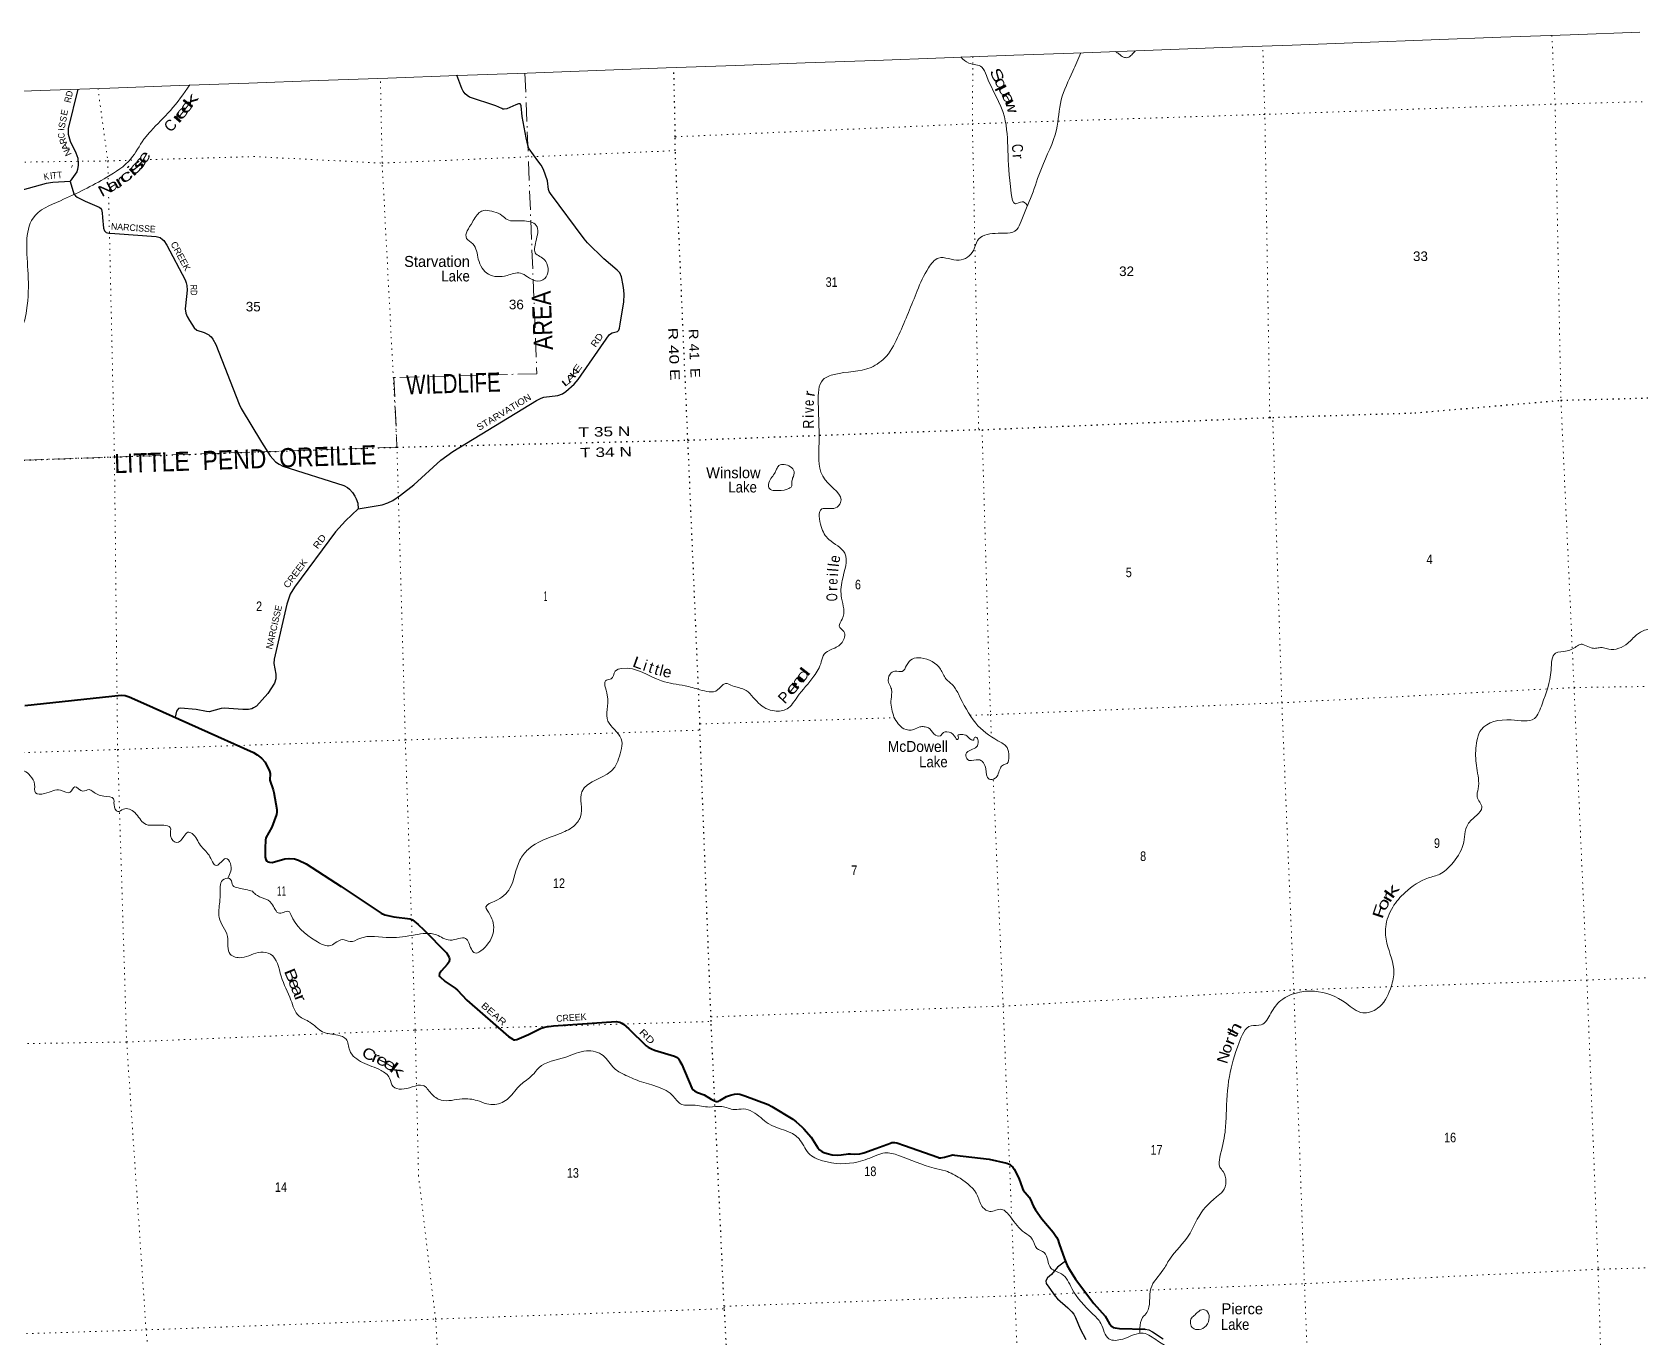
# Model space of a CAD drawing. Header units: feet. Extents: x 733631 to 986127, y 195788 to 388968.
# Drawn here: x 795868 to 825295, y 358896 to 382767 of the extents above; entities that cross this region are included whole.
import ezdxf
from ezdxf.enums import TextEntityAlignment as Align

# ---------------------------------------------------------------- set-up
doc = ezdxf.new("R2010")
doc.units = ezdxf.units.FT
doc.header["$LTSCALE"] = 70
doc.linetypes.add('DOT_DASHED', pattern=[7.7, 5, -1.2, 0.3, -1.2])
doc.linetypes.add('DOTTED', pattern=[1.5, 0.3, -1.2])
for name, color, linetype, lineweight in [('26', 7, 'Continuous', 40), ('29', 7, 'Continuous', 25), ('39', 7, 'Continuous', 13), ('4', 7, 'Continuous', 13), ('44', 7, 'DOT_DASHED', 13), ('6', 7, 'DOTTED', 25), ('7', 7, 'DOTTED', 13)]:
    doc.layers.add(name, color=color, linetype=linetype, lineweight=lineweight)
for name, color, linetype in [('27', 7, 'Continuous'), ('30', 7, 'Continuous'), ('41', 7, 'Continuous')]:
    doc.layers.add(name, color=color, linetype=linetype)

msp = doc.modelspace()

# ---------------------------------------------------------------- linework, layer by layer
at = {"layer": '26'}
for points in [[(795735.24, 370445.45), (797495.65, 370635.53), (797567.85, 370631.43), (797642.15, 370607.95), (797907.68, 370489), (799922.05, 369586.64), (799987.65, 369546.14), (800066.74, 369484.9), (800133.54, 369411.21), (800211.43, 369246.2), (800221.71, 369203.67), (800218.25, 369078.93), (800277.02, 368904.39), (800289.65, 368854.9), (800344.4, 368545.77), (800344.4, 368494.9), (800341.98, 368452.75), (800255.87, 368222.25), (800148.4, 368025.07), (800139.09, 367982.29), (800135.1, 367839.65), (800135.18, 367669.25), (800142.94, 367626.92), (800166.46, 367598.81), (800182.1, 367587.07), (800213.39, 367579.25), (800261.52, 367577.34), (800490.76, 367638.64), (800573.17, 367649.68), (800667.79, 367641.61), (800741.32, 367618.38), (800886.5, 367551.77), (801523.15, 367136.6)], [(801523.15, 367136.6), (802256.69, 366647.94), (802322.06, 366615.62), (802488.36, 366581.99), (802784.63, 366546.21), (802832.67, 366525.24), (802936.43, 366440.91), (803034.67, 366342.29), (803451.39, 365924.03), (803479.74, 365880.99), (803502.23, 365834.03), (803507.12, 365810.55), (803498.32, 365759.68), (803466.76, 365706.18), (803360.2, 365593.44), (803323.32, 365540.55), (803319.41, 365509.25), (803327.79, 365489.67), (803429.76, 365399.23), (803609.37, 365277.7), (803651.81, 365239.25), (803826.85, 365057.17), (804586.06, 364393.78), (804665.64, 364339.24), (804681.29, 364331.42), (804704.75, 364329.46), (804741.11, 364337.6), (804953.16, 364428.37), (805182.48, 364541.93), (805228.77, 364558.37), (805273.75, 364570.11), (805408.44, 364583), (806554.94, 364662.43), (806586.74, 364660.12), (806627.8, 364650.33), (806661.04, 364636.64), (806689.38, 364619.5), (806791.2, 364533.08), (807108.81, 364221.85), (807145.86, 364195.38), (807204.62, 364163.16), (807260.57, 364141.62), (807623.03, 364029.32), (807665.09, 364010.55), (807684.64, 363996.85), (807700.29, 363979.24), (807725.71, 363940.11), (807759.45, 363877.94), (807944.5, 363445.11), (807965.23, 363415.77), (807988.7, 363394.25), (808048.11, 363364.79), (808168.41, 363323.32), (808296.21, 363241.94), (808358.25, 363212.29), (808387.58, 363202.51), (808410.4, 363202.23), (808434.51, 363210.33), (808456.02, 363218.16), (808578.23, 363291.26), (808649.59, 363319.9), (808723.48, 363337.19), (808774.73, 363343.38), (808821.66, 363337.51), (808915.51, 363308.16), (809342.54, 363144.57), (809407.28, 363110.55), (809790.52, 362875.77), (809851.31, 362831.04), (809953.79, 362738.81), (809990.94, 362701.63), (810125.35, 362550.44), (810247.25, 362356.29), (810281.3, 362318.16), (810319.44, 362286.85), (810361.47, 362267.29), (810422.33, 362248.64), (810510.07, 362228.16), (810602.63, 362217.58), (810674.32, 362224.24), (810811.19, 362245.77), (810844.43, 362245.77), (810928.04, 362236.45), (811016.5, 362241.85), (811094.14, 362263.11), (811313.57, 362343.96)], [(811313.57, 362343.96), (811576.74, 362440.93), (811604.07, 362449.24), (811631.44, 362453.16), (811658.82, 362451.2), (811693.4, 362443.52), (811834.02, 362396.82), (812443.88, 362181.2), (812471.25, 362173.38), (812498.56, 362171.83), (812565.11, 362181.2), (812693.99, 362221.75), (812717.62, 362226.2), (812748.91, 362222.29), (813385.14, 362148.55), (813710.08, 362070.94), (813741.23, 362061.85), (813770.56, 362046.2), (813790.11, 362026.64), (813817.48, 361997.29), (813842.79, 361965.64), (813925.39, 361800.08), (813993.46, 361609.9), (814010.06, 361578.33), (814115.3, 361453.86), (814139.13, 361410.33), (814191.71, 361292.08), (814234.95, 361216.63), (814351.49, 361053.2), (814557.66, 360812.13), (814619.16, 360721.63), (814640.67, 360674.68), (814668.16, 360599.44), (814765.02, 360319.88), (814813.71, 360201.2), (814856.73, 360124.9), (814967.8, 359952.07), (815298.24, 359506.89), (815506.04, 359275.93), (815590.94, 359132.94), (815629.88, 359083.86), (815653.51, 359066.42), (815688.71, 359058.59), (815770.05, 359049.2), (816243.6, 359035.74)]]:
    msp.add_lwpolyline(points, dxfattribs=at)
at = {"layer": '29'}
msp.add_line((814637.49, 359593.52), (814825.54, 359424.44), dxfattribs=at)
for points in [[(801837.43, 374048.3), (802272.59, 374117.14), (802377.93, 374154.9), (802472.83, 374198.73), (802611.31, 374292.57), (802853.26, 374482.17), (803347.84, 374937.93), (803566.2, 375096.93), (805100.76, 376024.84), (805184.77, 376072.33), (805231.69, 376086.06), (805490.48, 376121.29), (805575.25, 376149.02), (805637.98, 376194.51), (805790.65, 376324.33), (805865.35, 376411.95), (806429.32, 377226.43), (806454.92, 377248.34), (806487.49, 377268.03), (806583.59, 377292.02), (806604.57, 377314.08), (806619.12, 377350.6), (806633.55, 377421.58), (806700.55, 377834.77), (806706.72, 377964.18), (806699.46, 378046.35), (806684.82, 378132.18), (806655.62, 378292.88), (806626.46, 378360.45), (806577.59, 378410.98), (806334.55, 378619.16), (806031.62, 378914.57), (805973.13, 378984.98), (805353.83, 379815.37), (805330.73, 379854.21), (805319.78, 379890.73), (805299.43, 380045.35), (805227.26, 380256.9), (805184.74, 380332.65), (805121.89, 380413.54), (804965.14, 380631.46), (804953.01, 380658.65), (804940.23, 380698.82), (804909.27, 380831.27), (804839.92, 381221.68), (804816.08, 381417.35), (804808.83, 381447.53), (804799.52, 381455.96), (804785.11, 381458.49), (804768.63, 381457.53), (804723.42, 381438.38), (804555.78, 381366.77), (804509.49, 381358.92), (804485.82, 381359.88), (804465.68, 381368.05), (804357.79, 381417.12), (803874.4, 381579.88), (803830.67, 381609.15), (803794.11, 381640.14), (803757.68, 381689.5), (803735.7, 381733.28), (803643.36, 381978.96)], [(796703.33, 381722.81), (796530.24, 381003.87), (796527.09, 380958.05), (796527.09, 380903.26), (796566.62, 380769.52), (796664.92, 380558.49), (796702.29, 380461.34), (796712.61, 380366.55), (796713.24, 380335.35), (796700.55, 380253.8), (796684.04, 380211.18), (796561.64, 380038.1)], [(796561.67, 380036.09), (796248.32, 380015.86), (796121.96, 379995.69), (795465.6, 379815.61), (795366.43, 379776.56), (795266.26, 379717.26), (794823.58, 379374.99)], [(796561.67, 380036.09), (796629.29, 379811.26), (796662.93, 379772.88), (796691.34, 379745.52), (796835.68, 379671.81), (797097.06, 379562.43), (797122.03, 379544.65), (797136.63, 379522.73), (797151.17, 379461.03), (797154.69, 379376.72), (797176.78, 379179.43), (797195.27, 379132.41), (797224.22, 379102.73), (797270.44, 379089.69), (797383.2, 379081.86), (798136.25, 379030.38), (798209.69, 379007.77), (798253.49, 378974.9), (798279.04, 378952.99), (798332.16, 378871.5), (798669.59, 378233.51), (798686.38, 378183.32), (798698.76, 378134.19), (798706.06, 378046.53), (798673.24, 377762.37), (798669.59, 377703.94), (798682.32, 377624.7), (798706.09, 377561.5), (798749.03, 377493.41), (798833.84, 377356.98), (798880.9, 377317.2), (799018.5, 377269.68), (799100.28, 377229.15), (799120.36, 377213.64), (799144.08, 377190.8), (799176.93, 377146.98), (799229.49, 377054.84), (799655.08, 375960.92), (799692.98, 375880.59), (800068.02, 375265.15), (800227.39, 375013.13), (800323.82, 374906.53), (800388.71, 374861.6), (800453.92, 374828.73), (801572.43, 374471.02), (801640.62, 374434.28), (801676.15, 374406.76), (801731.87, 374346.63), (801775.06, 374274.1), (801801.22, 374226.11), (801827.55, 374150.57), (801837.43, 374048.3)], [(801837.43, 374048.3), (801604.14, 373824.71), (801420.67, 373626.22), (800668.59, 372614.89), (800593.09, 372484.11), (800527.46, 372298.69), (800297.48, 371295.2), (800291.53, 371213.14), (800327.15, 371020.97), (800330.33, 370933.63), (800303.97, 370855.76), (800180.67, 370666.49), (799972.64, 370433.27), (799919.96, 370402.18), (799888.7, 370385.79), (799830.3, 370374.84), (799727.36, 370376.29), (799383.09, 370397.64), (799330.26, 370393.1), (799106.71, 370333.93), (799056.52, 370334.66), (798872.76, 370371.52), (798582.66, 370399.96), (798549.18, 370389.45), (798513.31, 370342.34), (798483.17, 370231.2)], [(814780.47, 360282.21), (814637.2, 360170.13), (814524.96, 360037.33)], [(814524.96, 360037.33), (814455.61, 359973.24), (814422.51, 359918.78)], [(814422.51, 359918.78), (814426.41, 359870.98), (814474.86, 359803.28)], [(814474.86, 359803.28), (814594.31, 359637.23), (814637.49, 359593.52)], [(814825.54, 359424.44), (814897.26, 359356.01), (814933.75, 359312.18), (814965.45, 359248.38)], [(814965.45, 359248.38), (815051.54, 359045.14), (815155.7, 358844.27)], [(816243.6, 359035.74), (816306.14, 359021.77), (816375.48, 358988.9), (816569.17, 358860.04)]]:
    msp.add_lwpolyline(points, dxfattribs=at)
at = {"layer": '39'}
for points in [[(815061.97, 382388.07), (814918.67, 382051.02), (814703.47, 381526), (814618.57, 380982.57), (814340.75, 380274.87), (814166.5, 379784.03), (813971.34, 379308.42), (813891.3, 379153.25), (813493.79, 379084.93), (813173.78, 378957.43), (813097.12, 378772.1), (812833.98, 378594.59), (812459.94, 378634.44), (812273.79, 378454.31), (812069.96, 378036.92), (811733.79, 377231.62), (811504.55, 376839.37), (811222.48, 376632.72), (810550.44, 376505.63), (810344.34, 376409.5), (810257.7, 375995.33), (810268.69, 375163.13), (810381.9, 374578.04), (810665.74, 374158.22), (810572.98, 374061.1), (810322.89, 374043.84), (810309.08, 373719.85), (810453.1, 373485.78), (810743.57, 373234.02), (810695.04, 372736.68), (810683.35, 372410.76), (810696.48, 372027.33), (810641.42, 371901.58), (810724.96, 371798.2), (810693.34, 371600.74), (810506.78, 371475.16), (810365.11, 371385.96), (810312.79, 371244.16), (810176.88, 370981.4), (809872.21, 370601.94), (809685.58, 370387.43), (809456.77, 370346.87), (809163.01, 370491.37), (808902.92, 370742.47), (808689.68, 370805.69), (808556.19, 370850.24), (808413.86, 370730.69), (808091.92, 370736.49), (807819.69, 370807.17), (807388.7, 370899.04), (806662.38, 371125.23), (806541.3, 371073.33), (806464.57, 370934.48), (806382.61, 370912.62), (806394.9, 370638.3), (806406.13, 370161.82), (806649.2, 369839.22), (806600.95, 369471.24), (806532.93, 369318.63), (805927.94, 368869.14), (805904.12, 368407.26), (805774.24, 368235.72), (805517.37, 368098.91), (804947.45, 367814.7), (804796.44, 367617.96), (804613.18, 367102.46), (804336.42, 366867.75), (804175.11, 366765.54), (804244.11, 366625.13), (804310.89, 366308.78), (804120.88, 365989.03), (803972.26, 365919.72), (803908.43, 365989.62), (803802.57, 366184.97), (803516.68, 366153.99), (803267.58, 366249.96), (802877.09, 366250.67), (802420.13, 366199.9), (801860.49, 366182.93), (801687, 366126.66), (801547.81, 366162.87), (801338.03, 366058.49), (801059.11, 366143.02), (800600.49, 366625.75), (800578.31, 366669.22), (800395.21, 366646.87), (800251.61, 366826.39), (799956.96, 366991.06), (799901.75, 367049.22)], [(812863.66, 382313.28), (813014.23, 382202.24), (813250.3, 382125.9), (813334.08, 381972.01), (813663.2, 381218.72), (813727.2, 380603.13), (813790.72, 379817.74), (813868.04, 379627.17), (813987.74, 379664.87), (814075.25, 379608.15), (814089.36, 379587.46)], [(815696.9, 382412.87), (815760.35, 382368.15), (815844.21, 382310.75), (815919.23, 382301.92), (815994.26, 382354.91), (816060.46, 382425.56)], [(798755.85, 381800.75), (798397.81, 381333.77), (798038.45, 380955.91), (797913.63, 380806.82), (797674.77, 380448.5), (797236.61, 380113.6), (796385.95, 379683.43), (795884.29, 379365.89), (795770.28, 378930.29), (795794.56, 378343.24), (795765.84, 377674.99), (795605.42, 377281.78), (795338.49, 377188.98), (795086.98, 377113.05), (794910.42, 376948.25)], [(804159.42, 379511.53), (804074.75, 379479.86), (803925.49, 379289.26), (803821.4, 378993.56), (803937.24, 378891.63), (804034.69, 378613.04), (804221.08, 378336.4), (804559.88, 378315.19), (804804.76, 378358.49), (805080.16, 378217.21), (805252.27, 378259.27), (805272.76, 378569.42), (805186.18, 378650.43), (805090.51, 378708.8), (805088.46, 378935.07), (805095.45, 379230.47), (804844.79, 379316.26), (804564.63, 379338.08), (804466.21, 379412.5), (804158.29, 379511.9)], [(809788.31, 374607.9), (809814.76, 374728.49), (809746.17, 374814.34), (809536.86, 374835.29), (809495.24, 374770.78), (809469.5, 374713.03), (809352.55, 374523.88), (809367.79, 374409.36), (809458.08, 374381.06), (809689.64, 374405.57), (809772, 374463.83), (809774.98, 374532.68), (809788.31, 374607.9)], [(824153.79, 371538.29), (824221.86, 371568.47), (824283.64, 371550.8), (824402.8, 371502.23), (824486.66, 371493.4), (824574.92, 371506.65), (824632.3, 371502.23), (824724.98, 371475.74), (824910.34, 371493.4), (825073.64, 371586.13), (825236.93, 371740.68), (825382.57, 371824.58), (825492.91, 371846.66), (825665.03, 371877.57), (825707.81, 371944.83)], [(824153.79, 371538.29), (823963.76, 371444.9), (823751.1, 371405.06), (823671.96, 371094.31), (823505.61, 370472.45), (823365.66, 370209.5), (822942.02, 370182.46), (822391.63, 370004.22), (822293.56, 369664.32), (822309.74, 369303.27), (822336.83, 368924.52), (822317.18, 368776.1), (822404.69, 368583.97), (822304.19, 368433.95), (822145.59, 368271.22), (822060.99, 367901.62), (821846.55, 367540.35), (821633.97, 367363.08), (821424.77, 367291.06), (820999.6, 367027.48), (820770.99, 366756.52), (820643.45, 366397.12), (820666.92, 366099.05), (820794.48, 365555.01), (820728.75, 365261.03), (820495.77, 364907.02), (820224.35, 364824.13), (819917.12, 364998.34), (819338.74, 365219.03), (819074.43, 365203.15), (818723.29, 365047.98), (818541.51, 364815.5), (818364.8, 364605.48), (818181.52, 364587.17), (817958.67, 364278.07), (817782.13, 363657.78), (817724.2, 362963.97), (817702.23, 362641.63), (817609.41, 362184.74), (817607.45, 362002.76), (817667.87, 361918.55), (817663.67, 361560.63), (817545.03, 361454.26), (817192.99, 361048.43), (817042.1, 360758.72), (816689.66, 360316.5), (816565.26, 360112.86), (816343.5, 359779.56), (816270.05, 359341.73), (816193.36, 359247.35), (816143.21, 359057.14), (816143.24, 358970.78)], [(811642.79, 370232.51), (811587.2, 370525.1), (811602.17, 370687.46), (811588.28, 370771.72), (811545.67, 370864.81), (811571.02, 371021.57), (811659.53, 371078.08), (811795.34, 371072.03), (811873.43, 371180.62), (811977.48, 371296.44), (812136.36, 371317.7), (812493.57, 371111.37), (812594.58, 370933.99), (812708.49, 370829.95), (812821.35, 370659.16), (813138.69, 370123.63), (813545.57, 369802.29), (813712.97, 369678.41), (813746.72, 369512.17), (813711.85, 369387.32), (813646.31, 369360.14), (813590.29, 369301.04), (813493.43, 369114.8), (813382.84, 369099.75), (813321.66, 369291.04), (813282.55, 369396.4), (813233.94, 369442.73), (813144.56, 369450.86), (812990.39, 369460.13), (812959.9, 369553.76), (813053.38, 369634.74), (813156.2, 369687.85), (813181.51, 369800.14), (813144.12, 369867.19), (813118.14, 369859.96), (813095.99, 369812.49), (813059.19, 369820.94), (812977.2, 369890.03), (812868.83, 369915.5), (812812.84, 369900.87), (812820.98, 369854.75), (812808.2, 369823.86), (812750.79, 369885.96), (812611.81, 369962.61), (812547.56, 369951.65), (812493.65, 369890.62), (812374.56, 369929.76), (812272.58, 370038.37), (812194.77, 370059.14), (812116.03, 370055.62), (812004.86, 370008.2), (811822.15, 370022.25), (811642.56, 370233.72)], [(799454.11, 367291.79), (799496.74, 367554.56), (799411.64, 367647.76), (799370.32, 367621.66), (799237.37, 367518.69), (799105.53, 367706.82), (798947.71, 367887.72), (798794.33, 368105.2), (798718.45, 368128.07), (798645.16, 368047.99), (798508.44, 367938.79), (798401.88, 368059.33), (798394.92, 368214.65), (798277.76, 368255.89), (797922.34, 368286.47), (797747.47, 368486.81), (797538.28, 368550.21), (797437.11, 368505.26), (797366.63, 368633.48), (797359.82, 368740.29), (797177.5, 368790.74), (796977.59, 368872.74), (796909.15, 368910.1), (796797.26, 368878.82), (796650.02, 368959.14), (796563.32, 368862.28), (796389.89, 368894.94), (796097.19, 368835.36), (795928.71, 368848.03), (795913.67, 369002.98), (795833.75, 369161.09), (795718.55, 369248.9), (795538.01, 369214.55), (795388.81, 368977.46), (795206, 368691.37)], [(799901.75, 367049.22), (799640.15, 367108.25), (799539.05, 367152.23), (799501.59, 367265.76), (799379.99, 367270.42), (799307.88, 367028.7), (799301.7, 366850.57), (799289.94, 366571.13), (799441.22, 366220.16), (799494.22, 365895.12), (799699.29, 365833.56), (800052.86, 365934.27), (800228.49, 365897.67), (800426.62, 365494.23), (800603.99, 365057.53), (800752.65, 364765.06), (800951.9, 364652.71), (801184.33, 364477.17), (801462.26, 364414.83), (801613.18, 364342.76), (801681.13, 364135.61), (801915.55, 363915.69), (802253.81, 363771.17), (802409.91, 363628.59), (802473.49, 363473.79), (802627.27, 363428.13), (802825.8, 363467.33), (803024.78, 363496.45), (803170.97, 363349.39), (803352.41, 363228.16), (803741.9, 363249.63), (804012.34, 363219.29), (804188.96, 363160.5), (804337.34, 363144.91), (804586.95, 363263.2), (804812.52, 363511.79), (805023.43, 363680.9), (805142.74, 363817.61), (805635.69, 364013.49), (806014.97, 364127.48), (806322.35, 364040.18), (806520.87, 363808.56), (806703.97, 363695.49), (806978.38, 363576.4), (807610.22, 363291.41), (807758.33, 363146.45), (807967.2, 363135.59), (808266.17, 363100.47), (808490.28, 363110.5), (808723.44, 363054.24), (808884.78, 363065.5), (809205.5, 362906.04), (809339.7, 362800.89), (809904.54, 362520.98), (810078.18, 362257.93), (810337.43, 362115.93), (810989.64, 362098.64), (811328.27, 362216.87), (811475.96, 362261.88), (811726.93, 362214.5), (812376.61, 361982.86), (812585.26, 361931.57), (812852.31, 361795.98), (813172.19, 361474.79), (813270.79, 361260.93), (813395.28, 361191.72), (813612.16, 361227.7), (813774.14, 361089.43), (814033.84, 360801.93), (814174.81, 360680.91), (814259.12, 360514.91), (814394.16, 360436.07), (814514.18, 360150.4), (814706.84, 360049.89), (814899, 359779.58), (815269.36, 359325.24), (815429.37, 359140.39), (815575.46, 358859.94), (815830.59, 358855.19), (816206.1, 358962.94), (816467.28, 358823.05), (816956.94, 358505.42), (817157.49, 358273.89), (817207.66, 358102.32)], [(817138.54, 359283.59), (817204.39, 359349.19), (817301.52, 359393.96), (817384.27, 359353.2), (817408.85, 359210.81), (817328.09, 359071.78), (817188.47, 359027.13), (817099.67, 359067.62), (817068.81, 359169.31), (817076.83, 359216.15), (817138.54, 359283.59)]]:
    msp.add_spline(points, degree=3, dxfattribs=at)
at = {"layer": '4'}
msp.add_lwpolyline([(794742.07, 381652.54), (796015.18, 381698.13), (797288.25, 381743.79), (798561.33, 381789.52), (799834.4, 381835.32), (801107.47, 381881.2), (802380.54, 381927.15), (803653.61, 381973.18), (804926.66, 382019.28), (806199.7, 382065.45), (807472.76, 382111.68), (808745.84, 382158.01), (810018.89, 382204.39), (811291.95, 382250.85), (812565, 382297.38), (813838.04, 382343.99), (815111.08, 382390.68), (816384.12, 382437.43), (817657.15, 382484.26), (818930.17, 382531.16), (820203.18, 382578.12), (821476.24, 382625.18), (822749.26, 382672.29), (824022.29, 382719.49), (825295.33, 382766.76)], dxfattribs=at)
msp.add_lwpolyline([(794742.07, 381652.54), (796015.18, 381698.13), (797288.25, 381743.79), (798561.33, 381789.52), (799834.4, 381835.32), (801107.47, 381881.2), (802380.54, 381927.15), (803653.61, 381973.18), (804926.66, 382019.28), (806199.7, 382065.45), (807472.76, 382111.68), (808745.84, 382158.01), (810018.89, 382204.39), (811291.95, 382250.85), (812565, 382297.38), (813838.04, 382343.99), (815111.08, 382390.68), (816384.12, 382437.43), (817657.15, 382484.26), (818930.17, 382531.16), (820203.18, 382578.12), (821476.24, 382625.18), (822749.26, 382672.29), (824022.29, 382719.49), (825295.33, 382766.76)], dxfattribs=at)
at = {"layer": '44'}
msp.add_lwpolyline([(804887.67, 382017.87), (805105.98, 376518.25), (802490.95, 376446.15), (802545.08, 375173.54), (794980.83, 374910.66)], dxfattribs=at)
at = {"layer": '6'}
for points in [[(809468.91, 336160.52), (809395.83, 338233.46), (809387.99, 338335.55), (809224.39, 343566.93), (809019.26, 348867.19), (808821.81, 354131.42), (808538.58, 359414.04), (808534.75, 359454.29), (808295.15, 364666.1), (808293.46, 364748.89), (808090.68, 369996.71), (808091.68, 370109.94), (807871.15, 375302.39), (807639.86, 380599.46), (807640.68, 380852.14), (807613.95, 382121.76)], [(794980.83, 374910.66), (797374.81, 374994.39), (802545.08, 375173.54), (807871.15, 375302.39), (813193.33, 375496.15), (813254.17, 375492.81), (818522.41, 375716.49), (818574.91, 375718.84), (821176.98, 375800.95), (823851.29, 376031.81), (825543.88, 376076.76)]]:
    msp.add_lwpolyline(points, dxfattribs=at)
at = {"layer": '7'}
msp.add_line((808091.68, 370109.94), (811644.64, 370223.05), dxfattribs=at)
for points in [[(823684.9, 382706.98), (823744.07, 381449.64), (823851.29, 376031.81), (824090.86, 370775.54), (824326.61, 365424.1), (824531.37, 360131.9), (824697.14, 354716.69), (824825.55, 349413), (824975.17, 344132.48)], [(813087.08, 382316.5), (813078.25, 381089.46), (813193.33, 375496.15)], [(818522.41, 375716.49), (818431.71, 381262.39), (818392.7, 382511.36)], [(797071.43, 381736.01), (797253.61, 380411.46), (797261.72, 380048.78)], [(804132.19, 335967.13), (804068.4, 338038.83), (803876.77, 343353.84), (803798.93, 348657.78), (803617.28, 353930.8), (803250.81, 359219.8), (802941.23, 361839.44), (802880.3, 364508.62), (802699.13, 369816.02), (802545.08, 375173.54), (802274.71, 380371.44), (802242.58, 381922.17)], [(807640.68, 380852.14), (813078.25, 381089.46), (818407.48, 381261.3), (823744.07, 381449.64), (825342.55, 381495.14)], [(798029.91, 380434.45), (799922.58, 380490.5), (802274.71, 380371.44), (807639.86, 380599.46)], [(794787.77, 380375.89), (797253.61, 380411.46), (797724.81, 380425.41)], [(797268.45, 379748.39), (797374.81, 374994.39), (797432.76, 369640.92), (797597.65, 364290.35), (797952.22, 359041.25), (798415.34, 353762.64), (798610.73, 348453.85), (798621.94, 343146.93), (798726.75, 337828.03), (798877.04, 335777.9)], [(813254.17, 375492.81), (813408.89, 370279.22), (813425.76, 369892.96)], [(819722.48, 343968.11), (819513.64, 349215.66), (819372.37, 354490.48), (819157.54, 359826.69), (818961.39, 365242.56), (818742.1, 370497.72), (818574.91, 375718.84)], [(813035.18, 370267.32), (813408.89, 370279.22), (818742.1, 370497.72), (824090.86, 370775.54), (825739.94, 370799.75)], [(795174.45, 369568.46), (797432.76, 369640.92), (802699.13, 369816.02), (808090.68, 369996.71)], [(813461.09, 369083.81), (813641.71, 364947.86), (813854.91, 359647.96), (814078.48, 354342.46), (814245.61, 349032.41), (814442.6, 343778.27)], [(808293.46, 364748.89), (813641.71, 364947.86), (818961.39, 365242.56), (824326.61, 365424.1), (825937.47, 365483.99)], [(795364.56, 364254.83), (797597.65, 364290.35), (802880.3, 364508.62), (808295.15, 364666.1)], [(808534.75, 359454.29), (813854.91, 359647.96), (819163.72, 359869.41), (824531.37, 360131.9), (826134.52, 360180.76)], [(795554.47, 358947.26), (797953.03, 359023.09), (803250.81, 359219.8), (808539.29, 359411.15)]]:
    msp.add_lwpolyline(points, dxfattribs=at)

# ---------------------------------------------------------------- texts
at = {"layer": '27'}
for s, rotation, width, p in [('BEAR', 318.853, 1.25, (804074.61, 364939.46)), ('RD', 315.581, 1.35, (806970.22, 364456.63))]:
    msp.add_text(s, height=120, rotation=rotation, dxfattribs=dict(at, width=width)).set_placement(p)
msp.add_text('CREEK', height=120, rotation=3.963, dxfattribs=at).set_placement((805465.39, 364657.11))
at = {"layer": '30'}
for s, rotation, width, p in [('RD', 76.463, 0.95, (796593.97, 381572.97)), ('C', 93.067, 0.7, (796461.68, 380876.91)), ('R', 106.466, 0.95, (796489.87, 380792.83)), ('A', 114.977, 1.25, (796524.68, 380696.43)), ('N', 114.977, 1.1, (796570.13, 380591.03)), ('T', 3.694, 0.9, (796281.14, 380086.71)), ('T', 3.694, 0.9, (796377.17, 380094.33)), ('-', 68.825, 1.3, (796640.16, 380293.73)), ('K', 11.342, 0.85, (796136.92, 380068.21)), ('CREEK', 297.874, 1.05, (798533.43, 378640.67)), ('RD', 272.58, 0.85, (798768.07, 378045.29)), ('RD', 55.3, 1.15, (806255.89, 377098.93)), ('E', 55.3, 1.45, (805898.01, 376582.07)), ('L', 40.376, 1.9, (805681.22, 376323.53)), ('A', 47.551, 1.75, (805768.16, 376404.66)), ('K', 52.3, 1.5, (805838.92, 376492.47)), ('STARVATION', 31.16, 1.1, (804533.67, 375763.73)), ('RD', 53.364, 1.2, (801176.88, 373411.7)), ('CREEK', 53.364, 1.1, (800733.32, 372825.97))]:
    msp.add_text(s, height=120, rotation=rotation, dxfattribs=dict(at, width=width)).set_placement(p, align=Align.CENTER)
for s, rotation, p in [('S', 76.463, (796472.92, 381053)), ('S', 76.463, (796496.04, 381164.21)), ('E', 76.463, (796515.52, 381282.72)), ('I', 86.463, (796458.91, 380982.68)), ('I', 7.069, (796223.91, 380082.29)), ('NARCISSE', 356.089, (797716.58, 379129.23)), ('NARCISSE', 77.092, (800352.78, 371867.83))]:
    msp.add_text(s, height=120, rotation=rotation, dxfattribs=at).set_placement(p, align=Align.CENTER)
at = {"layer": '41'}
for s, rotation, width, p in [('S', 297.425, 1.45, (813443.72, 381934.41)), ('q', 297.425, 1.5, (813520.24, 381786.95)), ('u', 297.425, 1.55, (813589.87, 381652.74)), ('e', 51.522, 1.75, (798677.8, 381237.84)), ('e', 52.522, 1.75, (798763.86, 381348.8)), ('k', 52.522, 1.95, (798846.26, 381456.28)), ('a', 295.463, 1.45, (813654.35, 381518.58)), ('w', 286.305, 1.2, (813706.29, 381376.99)), ('r', 49.524, 2.05, (798606.32, 381148.71)), ('e', 59.04, 1.5, (797994.13, 380431.55)), ('C', 274.773, 0.8, (813804.76, 380635.66)), ('c', 34.168, 1.8, (797633.16, 380051.01)), ('i', 42.501, 1.8, (797758.26, 380153.16)), ('s', 47.105, 2.25, (797837.04, 380236.13)), ('s', 57.055, 1.85, (797913.83, 380321.3)), ('N', 28.029, 1.35, (797255.88, 379806.66)), ('a', 28.029, 1.5, (797384.2, 379879.14)), ('r', 30.697, 1.7, (797517.66, 379958.09)), ('r', 80.11, 1.05, (810193.59, 376137.48)), ('e', 87.876, 0.75, (810176.73, 375980.31)), ('v', 90.46, 0.75, (810176.2, 375851.95)), ('R', 91.113, 0.85, (810175.56, 375596.89)), ('e', 81.41, 0.9, (810653.62, 373115.16)), ('e', 87.755, 0.75, (810610.79, 372712.37)), ('O', 90.279, 0.7, (810606.13, 372427.79)), ('L', 340.337, 1.25, (806928.12, 371134.66)), ('e', 346.057, 1.05, (807471.97, 370965.7)), ('d', 52.108, 1.95, (810041.22, 370939.07)), ('e', 50.536, 1.8, (809857.91, 370710.45)), ('n', 50.368, 1.9, (809947.94, 370818.82)), ('r', 60.983, 1.6, (820758.55, 366889.22)), ('k', 54.734, 1.85, (820835.57, 366994.19)), ('F', 71.765, 1.5, (820619.86, 366646.55)), ('o', 61.177, 1.45, (820681.68, 366765.2)), ('B', 292.07, 1.4, (800521.44, 365473.26)), ('e', 292.07, 1.25, (800582.69, 365322.21)), ('a', 292.14, 1.35, (800635.21, 365193.07)), ('r', 292.14, 1.4, (800688.92, 365061.07)), ('h', 63.119, 1.45, (817970.85, 364492.85)), ('r', 69.101, 1.35, (817872.74, 364273.96)), ('t', 65.301, 1.25, (817922.43, 364394.63)), ('C', 332.683, 1.25, (801987.5, 363981.51)), ('r', 337.408, 1.4, (802121.14, 363919.94)), ('e', 335.005, 1.35, (802235.43, 363869.61)), ('N', 73.012, 1.1, (817767.68, 363980.17)), ('o', 70.778, 1.15, (817817.84, 364142.88)), ('e', 328.582, 1.55, (802368.28, 363794.4)), ('k', 322.91, 1.95, (802489.52, 363698.99))]:
    msp.add_text(s, height=200, rotation=rotation, dxfattribs=dict(at, width=width)).set_placement(p, align=Align.CENTER)
for s, rotation, p in [('C', 45.108, (798468, 380990.75)), ('r', 274.627, (813817.02, 380485.05)), ('i', 89.639, (810175.64, 375737.79)), ('i', 87.755, (810619.93, 372836.3)), ('l', 85.307, (810624.87, 372919.89)), ('l', 84.03, (810636.91, 373007.72)), ('r', 88.136, (810608.47, 372584.68)), ('i', 342.164, (807061.87, 371085.25)), ('t', 342.164, (807169.52, 371051.23)), ('t', 342.805, (807276.56, 371013.88)), ('l', 346.057, (807362.95, 370992.85)), ('P', 47.443, (809707.66, 370529.77))]:
    msp.add_text(s, height=200, rotation=rotation, dxfattribs=at).set_placement(p, align=Align.CENTER)
for s, p in [('Starvation', (803279.39, 378472.16)), ('Winslow', (808703.14, 374606.39)), ('Pierce', (818018.42, 359309.26))]:
    msp.add_text(s, height=200, dxfattribs=at).set_placement(p, align=Align.CENTER)
for s, width, p in [('Lake', 0.9, (803618.52, 378205.55)), ('Lake', 0.9, (808872.71, 374344.62)), ('McDowell', 0.95, (812078.69, 369597.82)), ('Lake', 0.9, (812364.52, 369316.68)), ('Lake', 0.9, (817887.58, 359023.27))]:
    msp.add_text(s, height=200, dxfattribs=dict(at, width=width)).set_placement(p, align=Align.CENTER)
at = {"layer": '44'}
for s, rotation, width, p in [('AREA', 92.273, 0.85, (805401.09, 376956.84)), ('WILDLIFE', 1.749, 0.8, (802721.82, 376139.26)), ('LITTLE  PEND  OREILLE', 1.99, 0.9, (797377.4, 374696.84))]:
    msp.add_text(s, height=350, rotation=rotation, dxfattribs=dict(at, width=width)).set_placement(p)
at = {"layer": '6'}
for s, rotation, width, p in [('R 40 E', 272.5, 1.35, (807529, 376873.21)), ('R 41  E', 272.5, 1.15, (807902.09, 376886.11)), ('T 35 N', 1.386, 1.35, (806345.12, 375370.2)), ('T 34 N', 1.386, 1.35, (806374.02, 374995.79))]:
    msp.add_text(s, height=175, rotation=rotation, dxfattribs=dict(at, width=width)).set_placement(p, align=Align.CENTER)
at = {"layer": '7'}
for s, width, p in [('33', 1.05, (821279.32, 378579.33)), ('32', 1.05, (815900.1, 378304.2)), ('31', 0.85, (810502.09, 378107.22)), ('36', 1.05, (804731.2, 377696.52)), ('35', 1.05, (799915.37, 377657.61)), ('4', 0.85, (821445.73, 373033.98)), ('5', 0.85, (815940.83, 372795.43)), ('6', 0.85, (810983.57, 372572.3)), ('2', 0.85, (800022.33, 372174.91)), ('1', 0.4, (805263.81, 372361.36)), ('9', 0.85, (821582.19, 367840.98)), ('8', 0.85, (816203.65, 367601.87)), ('12', 0.85, (805511.19, 367108.82)), ('7', 0.85, (810916.66, 367344.67)), ('11', 0.65, (800433.43, 366965.78)), ('16', 0.85, (821821.78, 362454.97)), ('17', 0.85, (816448.16, 362229.3)), ('13', 0.85, (805765.16, 361807.01)), ('18', 0.85, (811210.33, 361836.47)), ('14', 0.85, (800422.93, 361548.45))]:
    msp.add_text(s, height=175, dxfattribs=dict(at, width=width)).set_placement(p, align=Align.CENTER)

doc.saveas('drawing.dxf')
